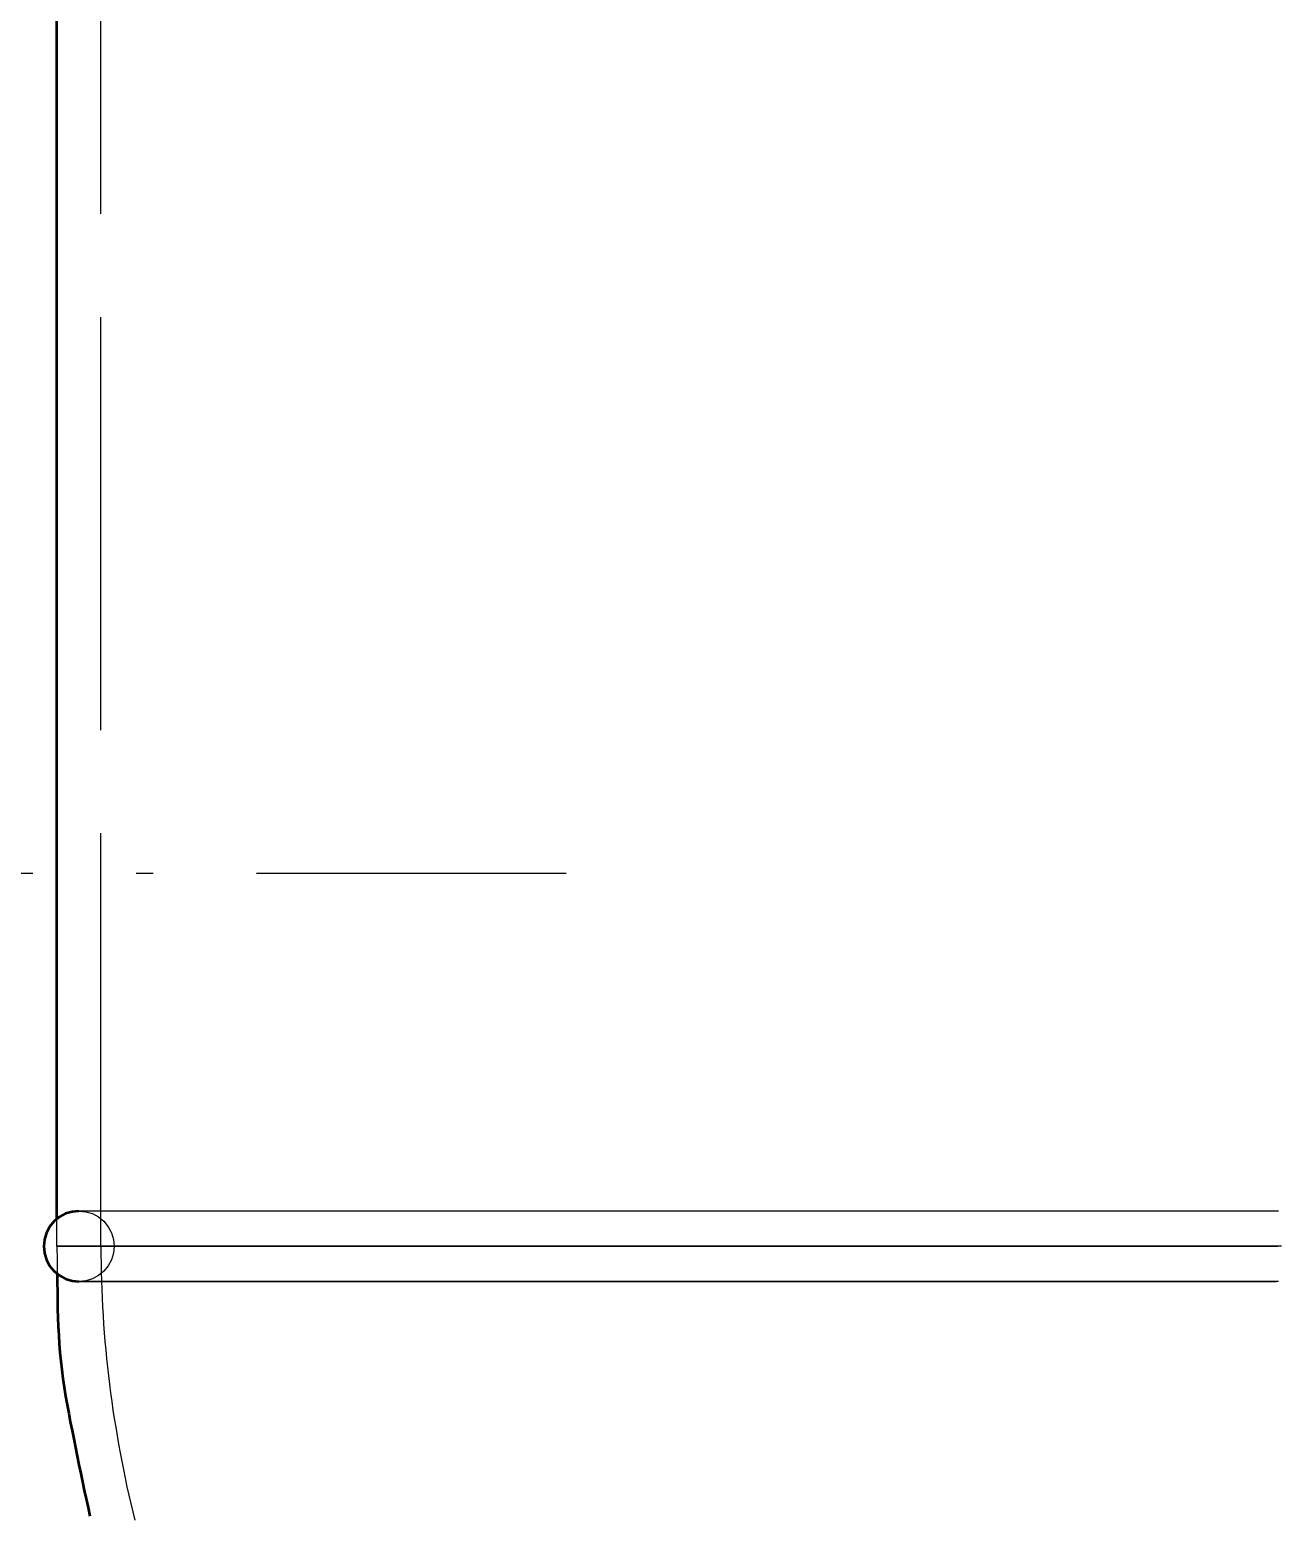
# Model space of a CAD drawing. Header units: millimetres. Extents: x 0 to 594, y 0 to 420.
# Drawn here: x 203.1 to 212.15, y 265.34 to 276.13 of the extents above; entities that cross this region are included whole.
import ezdxf

# ---------------------------------------------------------------- set-up
doc = ezdxf.new("R2010")
doc.units = ezdxf.units.MM
doc.linetypes.add('ISO02-TRAZOS', pattern=[3.75, 3, -0.75])
doc.linetypes.add('ISO04-TRAZO-PUNTO', pattern=[7.625, 6, -0.75, 0.125, -0.75])
for name, color, linetype, lineweight in [('01-VISIBLE', 7, 'CONTINUOUS', 50), ('02-OCULTA', 4, 'ISO02-TRAZOS', 25), ('03-EJE', 1, 'ISO04-TRAZO-PUNTO', 25)]:
    doc.layers.add(name, color=color, linetype=linetype, lineweight=lineweight)

msp = doc.modelspace()

# ---------------------------------------------------------------- linework, layer by layer
at = {"layer": '01-VISIBLE'}
msp.add_line((203.3, 267.49), (203.3, 287.74), dxfattribs=at)
for points in [[(203.46, 267.546), (203.41, 267.541), (203.362, 267.527), (203.318, 267.503), (203.279, 267.471), (203.247, 267.432), (203.223, 267.388), (203.209, 267.34), (203.204, 267.29)], [(203.204, 267.29), (203.209, 267.24), (203.223, 267.192), (203.247, 267.148), (203.279, 267.109), (203.318, 267.077), (203.362, 267.053), (203.41, 267.039), (203.46, 267.034)], [(203.301, 267.089), (203.302, 267.025), (203.303, 266.962), (203.304, 266.898), (203.305, 266.835), (203.307, 266.771), (203.31, 266.708), (203.313, 266.644), (203.317, 266.581), (203.322, 266.517), (203.328, 266.454), (203.335, 266.391), (203.344, 266.328), (203.353, 266.265), (203.363, 266.202), (203.374, 266.139), (203.386, 266.077), (203.397, 266.014), (203.41, 265.952), (203.422, 265.89), (203.435, 265.827), (203.447, 265.765), (203.46, 265.703), (203.473, 265.64), (203.486, 265.578), (203.499, 265.516), (203.512, 265.454), (203.526, 265.392), (203.539, 265.33)]]:
    msp.add_lwpolyline(points, dxfattribs=at)
at = {"layer": '02-OCULTA'}
for p, q in [((203.62, 267.29), (203.62, 344.3)), ((203.3, 267.29), (203.3, 267.49))]:
    msp.add_line(p, q, dxfattribs=at)
for points in [[(212.178, 267.546), (212.128, 267.546), (212.078, 267.546), (212.028, 267.546), (211.978, 267.546), (211.928, 267.546), (211.877, 267.546), (211.827, 267.546), (211.777, 267.546), (211.727, 267.546), (211.677, 267.546), (211.627, 267.546), (211.577, 267.546), (211.527, 267.546), (211.477, 267.546), (211.426, 267.546), (211.376, 267.546), (211.326, 267.546), (211.276, 267.546), (211.226, 267.546), (211.176, 267.546), (211.126, 267.546), (211.076, 267.546), (211.026, 267.546), (210.976, 267.546), (210.925, 267.546), (210.875, 267.546), (210.825, 267.546), (210.775, 267.546), (210.725, 267.546), (210.675, 267.546), (210.625, 267.546), (210.575, 267.546), (210.525, 267.546), (210.475, 267.546), (210.424, 267.546), (210.374, 267.546), (210.324, 267.546), (210.274, 267.546), (210.224, 267.546), (210.174, 267.546), (210.124, 267.546), (210.074, 267.546), (210.024, 267.546), (209.973, 267.546), (209.923, 267.546), (209.873, 267.546), (209.823, 267.546), (209.773, 267.546), (209.723, 267.546), (209.673, 267.546), (209.623, 267.546), (209.573, 267.546), (209.523, 267.546), (209.472, 267.546), (209.422, 267.546), (209.372, 267.546), (209.322, 267.546), (209.272, 267.546), (209.222, 267.546), (209.172, 267.546), (209.122, 267.546), (209.072, 267.546), (209.022, 267.546), (208.971, 267.546), (208.921, 267.546), (208.871, 267.546), (208.821, 267.546), (208.771, 267.546), (208.721, 267.546), (208.671, 267.546), (208.621, 267.546), (208.571, 267.546), (208.52, 267.546), (208.47, 267.546), (208.42, 267.546), (208.37, 267.546), (208.32, 267.546), (208.27, 267.546), (208.22, 267.546), (208.17, 267.546), (208.12, 267.546), (208.07, 267.546), (208.019, 267.546), (207.969, 267.546), (207.919, 267.546), (207.869, 267.546), (207.819, 267.546), (207.769, 267.546), (207.719, 267.546), (207.669, 267.546), (207.619, 267.546), (207.568, 267.546), (207.518, 267.546), (207.468, 267.546), (207.418, 267.546), (207.368, 267.546), (207.318, 267.546), (207.268, 267.546), (207.218, 267.546), (207.168, 267.546), (207.118, 267.546), (207.067, 267.546), (207.017, 267.546), (206.967, 267.546), (206.917, 267.546), (206.867, 267.546), (206.817, 267.546), (206.767, 267.546), (206.717, 267.546), (206.667, 267.546), (206.617, 267.546), (206.566, 267.546), (206.516, 267.546), (206.466, 267.546), (206.416, 267.546), (206.366, 267.546), (206.316, 267.546), (206.266, 267.546), (206.216, 267.546), (206.166, 267.546), (206.115, 267.546), (206.065, 267.546), (206.015, 267.546), (205.965, 267.546), (205.915, 267.546), (205.865, 267.546), (205.815, 267.546), (205.765, 267.546), (205.715, 267.546), (205.665, 267.546), (205.614, 267.546), (205.564, 267.546), (205.514, 267.546), (205.464, 267.546), (205.414, 267.546), (205.364, 267.546), (205.314, 267.546), (205.264, 267.546), (205.214, 267.546), (205.164, 267.546), (205.113, 267.546), (205.063, 267.546), (205.013, 267.546), (204.963, 267.546), (204.913, 267.546), (204.863, 267.546), (204.813, 267.546), (204.763, 267.546), (204.713, 267.546), (204.662, 267.546), (204.612, 267.546), (204.562, 267.546), (204.512, 267.546), (204.462, 267.546), (204.412, 267.546), (204.362, 267.546), (204.312, 267.546), (204.262, 267.546), (204.212, 267.546), (204.161, 267.546), (204.111, 267.546), (204.061, 267.546), (204.011, 267.546), (203.961, 267.546), (203.911, 267.546), (203.861, 267.546), (203.811, 267.546), (203.761, 267.546), (203.711, 267.546), (203.66, 267.546), (203.61, 267.546), (203.56, 267.546), (203.51, 267.546), (203.46, 267.546)], [(212.163, 267.546), (212.066, 267.546), (211.97, 267.546), (211.873, 267.546), (211.776, 267.546), (211.679, 267.546), (211.583, 267.546), (211.486, 267.546), (211.389, 267.546), (211.293, 267.546), (211.196, 267.546), (211.099, 267.546), (211.003, 267.546), (210.906, 267.546), (210.809, 267.546), (210.712, 267.546), (210.616, 267.546), (210.519, 267.546), (210.422, 267.546), (210.326, 267.546), (210.229, 267.546), (210.132, 267.546), (210.036, 267.546), (209.939, 267.546), (209.842, 267.546), (209.745, 267.546), (209.649, 267.546), (209.552, 267.546), (209.455, 267.546), (209.359, 267.546), (209.262, 267.546), (209.165, 267.546), (209.069, 267.546), (208.972, 267.546), (208.875, 267.546), (208.778, 267.546), (208.682, 267.546), (208.585, 267.546), (208.488, 267.546), (208.392, 267.546), (208.295, 267.546), (208.198, 267.546), (208.102, 267.546), (208.005, 267.546), (207.908, 267.546), (207.811, 267.546), (207.715, 267.546), (207.618, 267.546), (207.521, 267.546), (207.425, 267.546), (207.328, 267.546), (207.231, 267.546), (207.135, 267.546), (207.038, 267.546), (206.941, 267.546), (206.844, 267.546), (206.748, 267.546), (206.651, 267.546), (206.554, 267.546), (206.458, 267.546), (206.361, 267.546), (206.264, 267.546), (206.168, 267.546), (206.071, 267.546), (205.974, 267.546), (205.877, 267.546), (205.781, 267.546), (205.684, 267.546), (205.587, 267.546), (205.491, 267.546), (205.394, 267.546), (205.297, 267.546), (205.201, 267.546), (205.104, 267.546), (205.007, 267.546), (204.91, 267.546), (204.814, 267.546), (204.717, 267.546), (204.62, 267.546), (204.524, 267.546), (204.427, 267.546), (204.33, 267.546), (204.234, 267.546), (204.137, 267.546), (204.04, 267.546), (203.943, 267.546), (203.847, 267.546), (203.75, 267.546), (203.653, 267.546), (203.557, 267.546), (203.46, 267.546)], [(203.46, 267.546), (203.51, 267.541), (203.558, 267.527), (203.602, 267.503), (203.641, 267.471), (203.673, 267.432), (203.697, 267.388), (203.711, 267.34), (203.716, 267.29), (203.711, 267.24), (203.697, 267.192), (203.673, 267.148), (203.641, 267.109), (203.602, 267.077), (203.558, 267.053), (203.51, 267.039), (203.46, 267.034)], [(212.2, 267.29), (212.15, 267.29), (212.1, 267.29), (212.05, 267.29), (212, 267.29), (211.95, 267.29), (211.9, 267.29), (211.85, 267.29), (211.8, 267.29), (211.75, 267.29), (211.7, 267.29), (211.65, 267.29), (211.6, 267.29), (211.55, 267.29), (211.5, 267.29), (211.45, 267.29), (211.4, 267.29), (211.35, 267.29), (211.3, 267.29), (211.25, 267.29), (211.2, 267.29), (211.15, 267.29), (211.1, 267.29), (211.05, 267.29), (211, 267.29), (210.95, 267.29), (210.9, 267.29), (210.85, 267.29), (210.8, 267.29), (210.75, 267.29), (210.7, 267.29), (210.65, 267.29), (210.6, 267.29), (210.55, 267.29), (210.5, 267.29), (210.45, 267.29), (210.4, 267.29), (210.35, 267.29), (210.3, 267.29), (210.25, 267.29), (210.2, 267.29), (210.15, 267.29), (210.1, 267.29), (210.05, 267.29), (210, 267.29), (209.95, 267.29), (209.9, 267.29), (209.85, 267.29), (209.8, 267.29), (209.75, 267.29), (209.7, 267.29), (209.65, 267.29), (209.6, 267.29), (209.55, 267.29), (209.5, 267.29), (209.45, 267.29), (209.4, 267.29), (209.35, 267.29), (209.3, 267.29), (209.25, 267.29), (209.2, 267.29), (209.15, 267.29), (209.1, 267.29), (209.05, 267.29), (209, 267.29), (208.95, 267.29), (208.9, 267.29), (208.85, 267.29), (208.8, 267.29), (208.75, 267.29), (208.7, 267.29), (208.65, 267.29), (208.6, 267.29), (208.55, 267.29), (208.5, 267.29), (208.45, 267.29), (208.4, 267.29), (208.35, 267.29), (208.3, 267.29), (208.25, 267.29), (208.2, 267.29), (208.15, 267.29), (208.1, 267.29), (208.05, 267.29), (208, 267.29), (207.95, 267.29), (207.9, 267.29), (207.85, 267.29), (207.8, 267.29), (207.75, 267.29), (207.7, 267.29), (207.65, 267.29), (207.6, 267.29), (207.55, 267.29), (207.5, 267.29), (207.45, 267.29), (207.4, 267.29), (207.35, 267.29), (207.3, 267.29), (207.25, 267.29), (207.2, 267.29), (207.15, 267.29), (207.1, 267.29), (207.05, 267.29), (207, 267.29), (206.95, 267.29), (206.9, 267.29), (206.85, 267.29), (206.8, 267.29), (206.75, 267.29), (206.7, 267.29), (206.65, 267.29), (206.6, 267.29), (206.55, 267.29), (206.5, 267.29), (206.45, 267.29), (206.4, 267.29), (206.35, 267.29), (206.3, 267.29), (206.25, 267.29), (206.2, 267.29), (206.15, 267.29), (206.1, 267.29), (206.05, 267.29), (206, 267.29), (205.95, 267.29), (205.9, 267.29), (205.85, 267.29), (205.8, 267.29), (205.75, 267.29), (205.7, 267.29), (205.65, 267.29), (205.6, 267.29), (205.55, 267.29), (205.5, 267.29), (205.45, 267.29), (205.4, 267.29), (205.35, 267.29), (205.3, 267.29), (205.25, 267.29), (205.2, 267.29), (205.15, 267.29), (205.1, 267.29), (205.05, 267.29), (205, 267.29), (204.95, 267.29), (204.9, 267.29), (204.85, 267.29), (204.8, 267.29), (204.75, 267.29), (204.7, 267.29), (204.65, 267.29), (204.6, 267.29), (204.55, 267.29), (204.5, 267.29), (204.45, 267.29), (204.4, 267.29), (204.35, 267.29), (204.3, 267.29), (204.25, 267.29), (204.2, 267.29), (204.15, 267.29), (204.1, 267.29), (204.05, 267.29), (204, 267.29), (203.95, 267.29), (203.9, 267.29), (203.85, 267.29), (203.8, 267.29), (203.75, 267.29), (203.7, 267.29), (203.65, 267.29), (203.6, 267.29), (203.55, 267.29), (203.5, 267.29), (203.45, 267.29), (203.4, 267.29), (203.35, 267.29), (203.3, 267.29)], [(203.3, 267.29), (203.397, 267.29), (203.495, 267.29), (203.592, 267.29), (203.69, 267.29), (203.787, 267.29), (203.885, 267.29), (203.982, 267.29), (204.08, 267.29), (204.177, 267.29), (204.275, 267.29), (204.372, 267.29), (204.47, 267.29), (204.567, 267.29), (204.665, 267.29), (204.762, 267.29), (204.86, 267.29), (204.957, 267.29), (205.055, 267.29), (205.152, 267.29), (205.25, 267.29), (205.347, 267.29), (205.445, 267.29), (205.542, 267.29), (205.64, 267.29), (205.737, 267.29), (205.835, 267.29), (205.932, 267.29), (206.03, 267.29), (206.127, 267.29), (206.225, 267.29), (206.322, 267.29), (206.42, 267.29), (206.517, 267.29), (206.615, 267.29), (206.712, 267.29), (206.81, 267.29), (206.907, 267.29), (207.005, 267.29), (207.102, 267.29), (207.2, 267.29), (207.297, 267.29), (207.395, 267.29), (207.492, 267.29), (207.59, 267.29), (207.687, 267.29), (207.785, 267.29), (207.882, 267.29), (207.98, 267.29), (208.077, 267.29), (208.175, 267.29), (208.272, 267.29), (208.37, 267.29), (208.467, 267.29), (208.565, 267.29), (208.662, 267.29), (208.76, 267.29), (208.857, 267.29), (208.955, 267.29), (209.052, 267.29), (209.15, 267.29), (209.247, 267.29), (209.345, 267.29), (209.442, 267.29), (209.54, 267.29), (209.637, 267.29), (209.735, 267.29), (209.832, 267.29), (209.93, 267.29), (210.027, 267.29), (210.125, 267.29), (210.222, 267.29), (210.32, 267.29), (210.417, 267.29), (210.515, 267.29), (210.612, 267.29), (210.71, 267.29), (210.807, 267.29), (210.905, 267.29), (211.002, 267.29), (211.1, 267.29), (211.197, 267.29), (211.295, 267.29), (211.392, 267.29), (211.49, 267.29), (211.587, 267.29), (211.685, 267.29), (211.782, 267.29), (211.88, 267.29), (211.977, 267.29), (212.075, 267.29), (212.172, 267.29)], [(212.2, 267.29), (212.15, 267.29), (212.1, 267.29), (212.05, 267.29), (212, 267.29), (211.95, 267.29), (211.9, 267.29), (211.85, 267.29), (211.8, 267.29), (211.75, 267.29), (211.7, 267.29), (211.65, 267.29), (211.6, 267.29), (211.55, 267.29), (211.5, 267.29), (211.45, 267.29), (211.4, 267.29), (211.35, 267.29), (211.3, 267.29), (211.25, 267.29), (211.2, 267.29), (211.15, 267.29), (211.1, 267.29), (211.05, 267.29), (211, 267.29), (210.95, 267.29), (210.9, 267.29), (210.85, 267.29), (210.8, 267.29), (210.75, 267.29), (210.7, 267.29), (210.65, 267.29), (210.6, 267.29), (210.55, 267.29), (210.5, 267.29), (210.45, 267.29), (210.4, 267.29), (210.35, 267.29), (210.3, 267.29), (210.25, 267.29), (210.2, 267.29), (210.15, 267.29), (210.1, 267.29), (210.05, 267.29), (210, 267.29), (209.95, 267.29), (209.9, 267.29), (209.85, 267.29), (209.8, 267.29), (209.75, 267.29), (209.7, 267.29), (209.65, 267.29), (209.6, 267.29), (209.55, 267.29), (209.5, 267.29), (209.45, 267.29), (209.4, 267.29), (209.35, 267.29), (209.3, 267.29), (209.25, 267.29), (209.2, 267.29), (209.15, 267.29), (209.1, 267.29), (209.05, 267.29), (209, 267.29), (208.95, 267.29), (208.9, 267.29), (208.85, 267.29), (208.8, 267.29), (208.75, 267.29), (208.7, 267.29), (208.65, 267.29), (208.6, 267.29), (208.55, 267.29), (208.5, 267.29), (208.45, 267.29), (208.4, 267.29), (208.35, 267.29), (208.3, 267.29), (208.25, 267.29), (208.2, 267.29), (208.15, 267.29), (208.1, 267.29), (208.05, 267.29), (208, 267.29), (207.95, 267.29), (207.9, 267.29), (207.85, 267.29), (207.8, 267.29), (207.75, 267.29), (207.7, 267.29), (207.65, 267.29), (207.6, 267.29), (207.55, 267.29), (207.5, 267.29), (207.45, 267.29), (207.4, 267.29), (207.35, 267.29), (207.3, 267.29), (207.25, 267.29), (207.2, 267.29), (207.15, 267.29), (207.1, 267.29), (207.05, 267.29), (207, 267.29), (206.95, 267.29), (206.9, 267.29), (206.85, 267.29), (206.8, 267.29), (206.75, 267.29), (206.7, 267.29), (206.65, 267.29), (206.6, 267.29), (206.55, 267.29), (206.5, 267.29), (206.45, 267.29), (206.4, 267.29), (206.35, 267.29), (206.3, 267.29), (206.25, 267.29), (206.2, 267.29), (206.15, 267.29), (206.1, 267.29), (206.05, 267.29), (206, 267.29), (205.95, 267.29), (205.9, 267.29), (205.85, 267.29), (205.8, 267.29), (205.75, 267.29), (205.7, 267.29), (205.65, 267.29), (205.6, 267.29), (205.55, 267.29), (205.5, 267.29), (205.45, 267.29), (205.4, 267.29), (205.35, 267.29), (205.3, 267.29), (205.25, 267.29), (205.2, 267.29), (205.15, 267.29), (205.1, 267.29), (205.05, 267.29), (205, 267.29), (204.95, 267.29), (204.9, 267.29), (204.85, 267.29), (204.8, 267.29), (204.75, 267.29), (204.7, 267.29), (204.65, 267.29), (204.6, 267.29), (204.55, 267.29), (204.5, 267.29), (204.45, 267.29), (204.4, 267.29), (204.35, 267.29), (204.3, 267.29), (204.25, 267.29), (204.2, 267.29), (204.15, 267.29), (204.1, 267.29), (204.05, 267.29), (204, 267.29), (203.95, 267.29), (203.9, 267.29), (203.85, 267.29), (203.8, 267.29), (203.75, 267.29), (203.7, 267.29), (203.65, 267.29), (203.6, 267.29), (203.55, 267.29), (203.5, 267.29), (203.45, 267.29), (203.4, 267.29), (203.35, 267.29), (203.3, 267.29)], [(203.3, 267.29), (203.397, 267.29), (203.495, 267.29), (203.592, 267.29), (203.69, 267.29), (203.787, 267.29), (203.885, 267.29), (203.982, 267.29), (204.08, 267.29), (204.177, 267.29), (204.275, 267.29), (204.372, 267.29), (204.47, 267.29), (204.567, 267.29), (204.665, 267.29), (204.762, 267.29), (204.86, 267.29), (204.957, 267.29), (205.055, 267.29), (205.152, 267.29), (205.25, 267.29), (205.347, 267.29), (205.445, 267.29), (205.542, 267.29), (205.64, 267.29), (205.737, 267.29), (205.835, 267.29), (205.932, 267.29), (206.03, 267.29), (206.127, 267.29), (206.225, 267.29), (206.322, 267.29), (206.42, 267.29), (206.517, 267.29), (206.615, 267.29), (206.712, 267.29), (206.81, 267.29), (206.907, 267.29), (207.005, 267.29), (207.102, 267.29), (207.2, 267.29), (207.297, 267.29), (207.395, 267.29), (207.492, 267.29), (207.59, 267.29), (207.687, 267.29), (207.785, 267.29), (207.882, 267.29), (207.98, 267.29), (208.077, 267.29), (208.175, 267.29), (208.272, 267.29), (208.37, 267.29), (208.467, 267.29), (208.565, 267.29), (208.662, 267.29), (208.76, 267.29), (208.857, 267.29), (208.955, 267.29), (209.052, 267.29), (209.15, 267.29), (209.247, 267.29), (209.345, 267.29), (209.442, 267.29), (209.54, 267.29), (209.637, 267.29), (209.735, 267.29), (209.832, 267.29), (209.93, 267.29), (210.027, 267.29), (210.125, 267.29), (210.222, 267.29), (210.32, 267.29), (210.417, 267.29), (210.515, 267.29), (210.612, 267.29), (210.71, 267.29), (210.807, 267.29), (210.905, 267.29), (211.002, 267.29), (211.1, 267.29), (211.197, 267.29), (211.295, 267.29), (211.392, 267.29), (211.49, 267.29), (211.587, 267.29), (211.685, 267.29), (211.782, 267.29), (211.88, 267.29), (211.977, 267.29), (212.075, 267.29), (212.172, 267.29)], [(203.3, 267.29), (203.3, 267.256), (203.301, 267.223), (203.301, 267.189), (203.301, 267.156), (203.301, 267.122), (203.301, 267.089)], [(212.183, 267.29), (212.133, 267.29), (212.083, 267.29), (212.033, 267.29), (211.983, 267.29), (211.933, 267.29), (211.883, 267.29), (211.833, 267.29), (211.783, 267.29), (211.733, 267.29), (211.683, 267.29), (211.633, 267.29), (211.582, 267.29), (211.532, 267.29), (211.482, 267.29), (211.432, 267.29), (211.382, 267.29), (211.332, 267.29), (211.282, 267.29), (211.232, 267.29), (211.182, 267.29), (211.132, 267.29), (211.082, 267.29), (211.032, 267.29), (210.982, 267.29), (210.931, 267.29), (210.881, 267.29), (210.831, 267.29), (210.781, 267.29), (210.731, 267.29), (210.681, 267.29), (210.631, 267.29), (210.581, 267.29), (210.531, 267.29), (210.481, 267.29), (210.431, 267.29), (210.381, 267.29), (210.33, 267.29), (210.28, 267.29), (210.23, 267.29), (210.18, 267.29), (210.13, 267.29), (210.08, 267.29), (210.03, 267.29), (209.98, 267.29), (209.93, 267.29), (209.88, 267.29), (209.83, 267.29), (209.78, 267.29), (209.73, 267.29), (209.679, 267.29), (209.629, 267.29), (209.579, 267.29), (209.529, 267.29), (209.479, 267.29), (209.429, 267.29), (209.379, 267.29), (209.329, 267.29), (209.279, 267.29), (209.229, 267.29), (209.179, 267.29), (209.129, 267.29), (209.079, 267.29), (209.028, 267.29), (208.978, 267.29), (208.928, 267.29), (208.878, 267.29), (208.828, 267.29), (208.778, 267.29), (208.728, 267.29), (208.678, 267.29), (208.628, 267.29), (208.578, 267.29), (208.528, 267.29), (208.478, 267.29), (208.428, 267.29), (208.377, 267.29), (208.327, 267.29), (208.277, 267.29), (208.227, 267.29), (208.177, 267.29), (208.127, 267.29), (208.077, 267.29), (208.027, 267.29), (207.977, 267.29), (207.927, 267.29), (207.877, 267.29), (207.827, 267.29), (207.777, 267.29), (207.726, 267.29), (207.676, 267.29), (207.626, 267.29), (207.576, 267.29), (207.526, 267.29), (207.476, 267.29), (207.426, 267.29), (207.376, 267.29), (207.326, 267.29), (207.276, 267.29), (207.226, 267.29), (207.176, 267.29), (207.125, 267.29), (207.075, 267.29), (207.025, 267.29), (206.975, 267.29), (206.925, 267.29), (206.875, 267.29), (206.825, 267.29), (206.775, 267.29), (206.725, 267.29), (206.675, 267.29), (206.625, 267.29), (206.575, 267.29), (206.525, 267.29), (206.474, 267.29), (206.424, 267.29), (206.374, 267.29), (206.324, 267.29), (206.274, 267.29), (206.224, 267.29), (206.174, 267.29), (206.124, 267.29), (206.074, 267.29), (206.024, 267.29), (205.974, 267.29), (205.924, 267.29), (205.874, 267.29), (205.823, 267.29), (205.773, 267.29), (205.723, 267.29), (205.673, 267.29), (205.623, 267.29), (205.573, 267.29), (205.523, 267.29), (205.473, 267.29), (205.423, 267.29), (205.373, 267.29), (205.323, 267.29), (205.273, 267.29), (205.223, 267.29), (205.172, 267.29), (205.122, 267.29), (205.072, 267.29), (205.022, 267.29), (204.972, 267.29), (204.922, 267.29), (204.872, 267.29), (204.822, 267.29), (204.772, 267.29), (204.722, 267.29), (204.672, 267.29), (204.622, 267.29), (204.571, 267.29), (204.521, 267.29), (204.471, 267.29), (204.421, 267.29), (204.371, 267.29), (204.321, 267.29), (204.271, 267.29), (204.221, 267.29), (204.171, 267.29), (204.121, 267.29), (204.071, 267.29), (204.021, 267.29), (203.971, 267.29), (203.92, 267.29), (203.87, 267.29), (203.82, 267.29), (203.77, 267.29), (203.72, 267.29), (203.67, 267.29), (203.62, 267.29)], [(203.62, 267.29), (203.716, 267.29), (203.812, 267.29), (203.908, 267.29), (204.004, 267.29), (204.099, 267.29), (204.195, 267.29), (204.291, 267.29), (204.387, 267.29), (204.483, 267.29), (204.579, 267.29), (204.675, 267.29), (204.771, 267.29), (204.867, 267.29), (204.963, 267.29), (205.058, 267.29), (205.154, 267.29), (205.25, 267.29), (205.346, 267.29), (205.442, 267.29), (205.538, 267.29), (205.634, 267.29), (205.73, 267.29), (205.826, 267.29), (205.922, 267.29), (206.017, 267.29), (206.113, 267.29), (206.209, 267.29), (206.305, 267.29), (206.401, 267.29), (206.497, 267.29), (206.593, 267.29), (206.689, 267.29), (206.785, 267.29), (206.881, 267.29), (206.976, 267.29), (207.072, 267.29), (207.168, 267.29), (207.264, 267.29), (207.36, 267.29), (207.456, 267.29), (207.552, 267.29), (207.648, 267.29), (207.744, 267.29), (207.84, 267.29), (207.935, 267.29), (208.031, 267.29), (208.127, 267.29), (208.223, 267.29), (208.319, 267.29), (208.415, 267.29), (208.511, 267.29), (208.607, 267.29), (208.703, 267.29), (208.799, 267.29), (208.894, 267.29), (208.99, 267.29), (209.086, 267.29), (209.182, 267.29), (209.278, 267.29), (209.374, 267.29), (209.47, 267.29), (209.566, 267.29), (209.662, 267.29), (209.758, 267.29), (209.853, 267.29), (209.949, 267.29), (210.045, 267.29), (210.141, 267.29), (210.237, 267.29), (210.333, 267.29), (210.429, 267.29), (210.525, 267.29), (210.621, 267.29), (210.717, 267.29), (210.812, 267.29), (210.908, 267.29), (211.004, 267.29), (211.1, 267.29), (211.196, 267.29), (211.292, 267.29), (211.388, 267.29), (211.484, 267.29), (211.58, 267.29), (211.676, 267.29), (211.771, 267.29), (211.867, 267.29), (211.963, 267.29), (212.059, 267.29), (212.155, 267.29)], [(212.183, 267.29), (212.133, 267.29), (212.083, 267.29), (212.033, 267.29), (211.983, 267.29), (211.933, 267.29), (211.883, 267.29), (211.833, 267.29), (211.783, 267.29), (211.733, 267.29), (211.683, 267.29), (211.633, 267.29), (211.582, 267.29), (211.532, 267.29), (211.482, 267.29), (211.432, 267.29), (211.382, 267.29), (211.332, 267.29), (211.282, 267.29), (211.232, 267.29), (211.182, 267.29), (211.132, 267.29), (211.082, 267.29), (211.032, 267.29), (210.982, 267.29), (210.931, 267.29), (210.881, 267.29), (210.831, 267.29), (210.781, 267.29), (210.731, 267.29), (210.681, 267.29), (210.631, 267.29), (210.581, 267.29), (210.531, 267.29), (210.481, 267.29), (210.431, 267.29), (210.381, 267.29), (210.33, 267.29), (210.28, 267.29), (210.23, 267.29), (210.18, 267.29), (210.13, 267.29), (210.08, 267.29), (210.03, 267.29), (209.98, 267.29), (209.93, 267.29), (209.88, 267.29), (209.83, 267.29), (209.78, 267.29), (209.73, 267.29), (209.679, 267.29), (209.629, 267.29), (209.579, 267.29), (209.529, 267.29), (209.479, 267.29), (209.429, 267.29), (209.379, 267.29), (209.329, 267.29), (209.279, 267.29), (209.229, 267.29), (209.179, 267.29), (209.129, 267.29), (209.079, 267.29), (209.028, 267.29), (208.978, 267.29), (208.928, 267.29), (208.878, 267.29), (208.828, 267.29), (208.778, 267.29), (208.728, 267.29), (208.678, 267.29), (208.628, 267.29), (208.578, 267.29), (208.528, 267.29), (208.478, 267.29), (208.428, 267.29), (208.377, 267.29), (208.327, 267.29), (208.277, 267.29), (208.227, 267.29), (208.177, 267.29), (208.127, 267.29), (208.077, 267.29), (208.027, 267.29), (207.977, 267.29), (207.927, 267.29), (207.877, 267.29), (207.827, 267.29), (207.777, 267.29), (207.726, 267.29), (207.676, 267.29), (207.626, 267.29), (207.576, 267.29), (207.526, 267.29), (207.476, 267.29), (207.426, 267.29), (207.376, 267.29), (207.326, 267.29), (207.276, 267.29), (207.226, 267.29), (207.176, 267.29), (207.125, 267.29), (207.075, 267.29), (207.025, 267.29), (206.975, 267.29), (206.925, 267.29), (206.875, 267.29), (206.825, 267.29), (206.775, 267.29), (206.725, 267.29), (206.675, 267.29), (206.625, 267.29), (206.575, 267.29), (206.525, 267.29), (206.474, 267.29), (206.424, 267.29), (206.374, 267.29), (206.324, 267.29), (206.274, 267.29), (206.224, 267.29), (206.174, 267.29), (206.124, 267.29), (206.074, 267.29), (206.024, 267.29), (205.974, 267.29), (205.924, 267.29), (205.874, 267.29), (205.823, 267.29), (205.773, 267.29), (205.723, 267.29), (205.673, 267.29), (205.623, 267.29), (205.573, 267.29), (205.523, 267.29), (205.473, 267.29), (205.423, 267.29), (205.373, 267.29), (205.323, 267.29), (205.273, 267.29), (205.223, 267.29), (205.172, 267.29), (205.122, 267.29), (205.072, 267.29), (205.022, 267.29), (204.972, 267.29), (204.922, 267.29), (204.872, 267.29), (204.822, 267.29), (204.772, 267.29), (204.722, 267.29), (204.672, 267.29), (204.622, 267.29), (204.571, 267.29), (204.521, 267.29), (204.471, 267.29), (204.421, 267.29), (204.371, 267.29), (204.321, 267.29), (204.271, 267.29), (204.221, 267.29), (204.171, 267.29), (204.121, 267.29), (204.071, 267.29), (204.021, 267.29), (203.971, 267.29), (203.92, 267.29), (203.87, 267.29), (203.82, 267.29), (203.77, 267.29), (203.72, 267.29), (203.67, 267.29), (203.62, 267.29)], [(203.62, 267.29), (203.716, 267.29), (203.812, 267.29), (203.908, 267.29), (204.004, 267.29), (204.099, 267.29), (204.195, 267.29), (204.291, 267.29), (204.387, 267.29), (204.483, 267.29), (204.579, 267.29), (204.675, 267.29), (204.771, 267.29), (204.867, 267.29), (204.963, 267.29), (205.058, 267.29), (205.154, 267.29), (205.25, 267.29), (205.346, 267.29), (205.442, 267.29), (205.538, 267.29), (205.634, 267.29), (205.73, 267.29), (205.826, 267.29), (205.922, 267.29), (206.017, 267.29), (206.113, 267.29), (206.209, 267.29), (206.305, 267.29), (206.401, 267.29), (206.497, 267.29), (206.593, 267.29), (206.689, 267.29), (206.785, 267.29), (206.881, 267.29), (206.976, 267.29), (207.072, 267.29), (207.168, 267.29), (207.264, 267.29), (207.36, 267.29), (207.456, 267.29), (207.552, 267.29), (207.648, 267.29), (207.744, 267.29), (207.84, 267.29), (207.935, 267.29), (208.031, 267.29), (208.127, 267.29), (208.223, 267.29), (208.319, 267.29), (208.415, 267.29), (208.511, 267.29), (208.607, 267.29), (208.703, 267.29), (208.799, 267.29), (208.894, 267.29), (208.99, 267.29), (209.086, 267.29), (209.182, 267.29), (209.278, 267.29), (209.374, 267.29), (209.47, 267.29), (209.566, 267.29), (209.662, 267.29), (209.758, 267.29), (209.853, 267.29), (209.949, 267.29), (210.045, 267.29), (210.141, 267.29), (210.237, 267.29), (210.333, 267.29), (210.429, 267.29), (210.525, 267.29), (210.621, 267.29), (210.717, 267.29), (210.812, 267.29), (210.908, 267.29), (211.004, 267.29), (211.1, 267.29), (211.196, 267.29), (211.292, 267.29), (211.388, 267.29), (211.484, 267.29), (211.58, 267.29), (211.676, 267.29), (211.771, 267.29), (211.867, 267.29), (211.963, 267.29), (212.059, 267.29), (212.155, 267.29)], [(203.62, 267.29), (203.62, 267.227), (203.621, 267.164), (203.622, 267.101), (203.624, 267.039), (203.626, 266.976), (203.628, 266.913), (203.632, 266.85), (203.635, 266.787), (203.639, 266.725), (203.644, 266.662), (203.649, 266.599), (203.655, 266.537), (203.661, 266.474), (203.667, 266.412), (203.674, 266.349), (203.682, 266.287), (203.69, 266.224), (203.698, 266.162), (203.707, 266.1), (203.717, 266.038), (203.727, 265.976), (203.737, 265.914), (203.748, 265.852), (203.759, 265.79), (203.771, 265.728), (203.783, 265.667), (203.796, 265.605), (203.809, 265.543), (203.823, 265.482), (203.837, 265.421), (203.851, 265.36), (203.866, 265.299)], [(212.178, 267.034), (212.128, 267.034), (212.078, 267.034), (212.028, 267.034), (211.978, 267.034), (211.928, 267.034), (211.877, 267.034), (211.827, 267.034), (211.777, 267.034), (211.727, 267.034), (211.677, 267.034), (211.627, 267.034), (211.577, 267.034), (211.527, 267.034), (211.477, 267.034), (211.426, 267.034), (211.376, 267.034), (211.326, 267.034), (211.276, 267.034), (211.226, 267.034), (211.176, 267.034), (211.126, 267.034), (211.076, 267.034), (211.026, 267.034), (210.976, 267.034), (210.925, 267.034), (210.875, 267.034), (210.825, 267.034), (210.775, 267.034), (210.725, 267.034), (210.675, 267.034), (210.625, 267.034), (210.575, 267.034), (210.525, 267.034), (210.475, 267.034), (210.424, 267.034), (210.374, 267.034), (210.324, 267.034), (210.274, 267.034), (210.224, 267.034), (210.174, 267.034), (210.124, 267.034), (210.074, 267.034), (210.024, 267.034), (209.973, 267.034), (209.923, 267.034), (209.873, 267.034), (209.823, 267.034), (209.773, 267.034), (209.723, 267.034), (209.673, 267.034), (209.623, 267.034), (209.573, 267.034), (209.523, 267.034), (209.472, 267.034), (209.422, 267.034), (209.372, 267.034), (209.322, 267.034), (209.272, 267.034), (209.222, 267.034), (209.172, 267.034), (209.122, 267.034), (209.072, 267.034), (209.022, 267.034), (208.971, 267.034), (208.921, 267.034), (208.871, 267.034), (208.821, 267.034), (208.771, 267.034), (208.721, 267.034), (208.671, 267.034), (208.621, 267.034), (208.571, 267.034), (208.52, 267.034), (208.47, 267.034), (208.42, 267.034), (208.37, 267.034), (208.32, 267.034), (208.27, 267.034), (208.22, 267.034), (208.17, 267.034), (208.12, 267.034), (208.07, 267.034), (208.019, 267.034), (207.969, 267.034), (207.919, 267.034), (207.869, 267.034), (207.819, 267.034), (207.769, 267.034), (207.719, 267.034), (207.669, 267.034), (207.619, 267.034), (207.568, 267.034), (207.518, 267.034), (207.468, 267.034), (207.418, 267.034), (207.368, 267.034), (207.318, 267.034), (207.268, 267.034), (207.218, 267.034), (207.168, 267.034), (207.118, 267.034), (207.067, 267.034), (207.017, 267.034), (206.967, 267.034), (206.917, 267.034), (206.867, 267.034), (206.817, 267.034), (206.767, 267.034), (206.717, 267.034), (206.667, 267.034), (206.617, 267.034), (206.566, 267.034), (206.516, 267.034), (206.466, 267.034), (206.416, 267.034), (206.366, 267.034), (206.316, 267.034), (206.266, 267.034), (206.216, 267.034), (206.166, 267.034), (206.115, 267.034), (206.065, 267.034), (206.015, 267.034), (205.965, 267.034), (205.915, 267.034), (205.865, 267.034), (205.815, 267.034), (205.765, 267.034), (205.715, 267.034), (205.665, 267.034), (205.614, 267.034), (205.564, 267.034), (205.514, 267.034), (205.464, 267.034), (205.414, 267.034), (205.364, 267.034), (205.314, 267.034), (205.264, 267.034), (205.214, 267.034), (205.164, 267.034), (205.113, 267.034), (205.063, 267.034), (205.013, 267.034), (204.963, 267.034), (204.913, 267.034), (204.863, 267.034), (204.813, 267.034), (204.763, 267.034), (204.713, 267.034), (204.662, 267.034), (204.612, 267.034), (204.562, 267.034), (204.512, 267.034), (204.462, 267.034), (204.412, 267.034), (204.362, 267.034), (204.312, 267.034), (204.262, 267.034), (204.212, 267.034), (204.161, 267.034), (204.111, 267.034), (204.061, 267.034), (204.011, 267.034), (203.961, 267.034), (203.911, 267.034), (203.861, 267.034), (203.811, 267.034), (203.761, 267.034), (203.711, 267.034), (203.66, 267.034), (203.61, 267.034), (203.56, 267.034), (203.51, 267.034), (203.46, 267.034)], [(203.46, 267.034), (203.557, 267.034), (203.653, 267.034), (203.75, 267.034), (203.847, 267.034), (203.943, 267.034), (204.04, 267.034), (204.137, 267.034), (204.234, 267.034), (204.33, 267.034), (204.427, 267.034), (204.524, 267.034), (204.62, 267.034), (204.717, 267.034), (204.814, 267.034), (204.91, 267.034), (205.007, 267.034), (205.104, 267.034), (205.201, 267.034), (205.297, 267.034), (205.394, 267.034), (205.491, 267.034), (205.587, 267.034), (205.684, 267.034), (205.781, 267.034), (205.877, 267.034), (205.974, 267.034), (206.071, 267.034), (206.168, 267.034), (206.264, 267.034), (206.361, 267.034), (206.458, 267.034), (206.554, 267.034), (206.651, 267.034), (206.748, 267.034), (206.844, 267.034), (206.941, 267.034), (207.038, 267.034), (207.135, 267.034), (207.231, 267.034), (207.328, 267.034), (207.425, 267.034), (207.521, 267.034), (207.618, 267.034), (207.715, 267.034), (207.811, 267.034), (207.908, 267.034), (208.005, 267.034), (208.102, 267.034), (208.198, 267.034), (208.295, 267.034), (208.392, 267.034), (208.488, 267.034), (208.585, 267.034), (208.682, 267.034), (208.778, 267.034), (208.875, 267.034), (208.972, 267.034), (209.069, 267.034), (209.165, 267.034), (209.262, 267.034), (209.359, 267.034), (209.455, 267.034), (209.552, 267.034), (209.649, 267.034), (209.745, 267.034), (209.842, 267.034), (209.939, 267.034), (210.036, 267.034), (210.132, 267.034), (210.229, 267.034), (210.326, 267.034), (210.422, 267.034), (210.519, 267.034), (210.616, 267.034), (210.712, 267.034), (210.809, 267.034), (210.906, 267.034), (211.003, 267.034), (211.099, 267.034), (211.196, 267.034), (211.293, 267.034), (211.389, 267.034), (211.486, 267.034), (211.583, 267.034), (211.679, 267.034), (211.776, 267.034), (211.873, 267.034), (211.97, 267.034), (212.066, 267.034), (212.163, 267.034)]]:
    msp.add_lwpolyline(points, dxfattribs=at)
at = {"layer": '03-EJE'}
msp.add_line((159, 270), (207, 270), dxfattribs=at)

doc.saveas('drawing.dxf')
